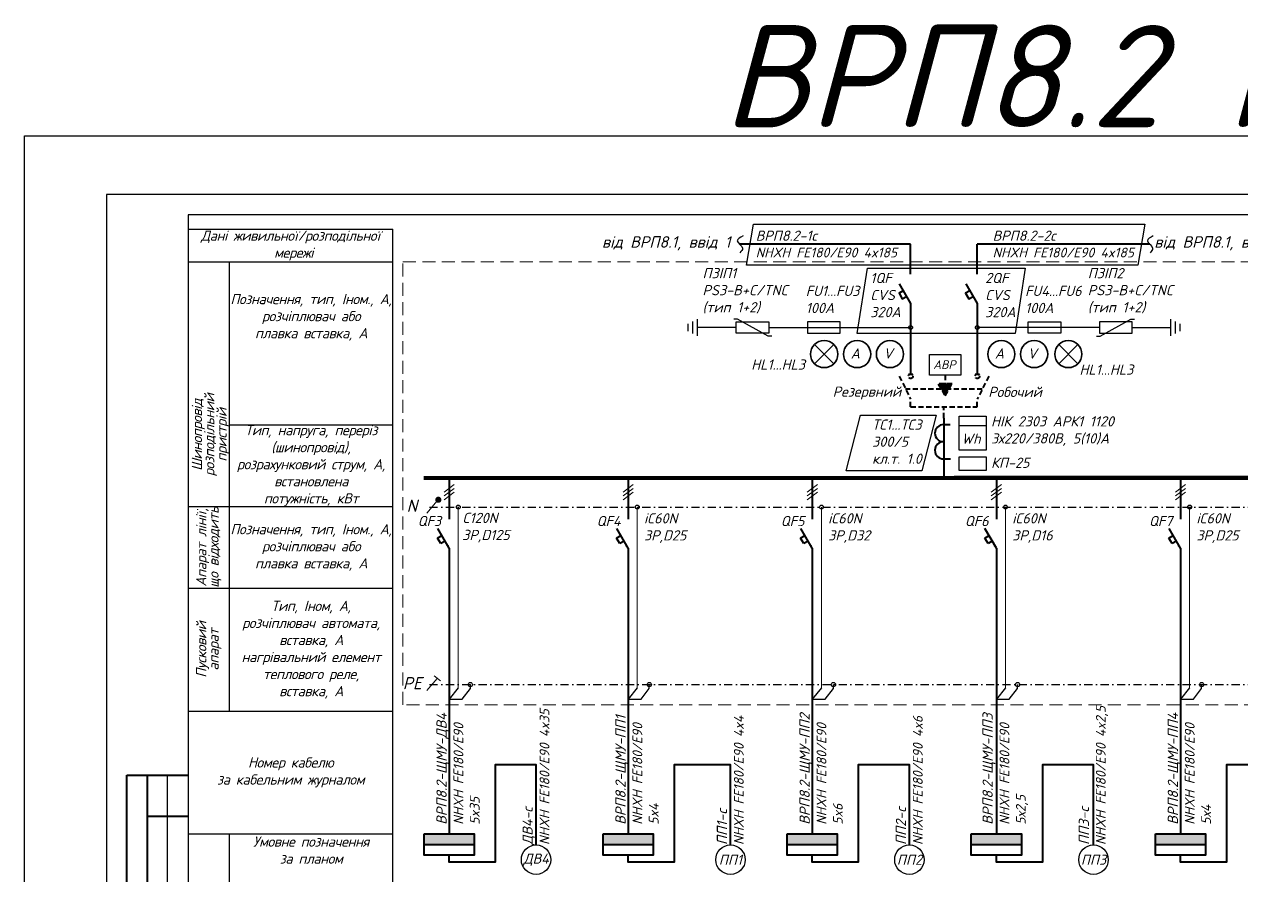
# Model space of a CAD drawing. Header units: millimetres. Extents: x -122434 to 1506205, y -201405 to 386015.
# Drawn here: x 963341 to 993094, y 167645 to 188459 of the extents above; entities that cross this region are included whole.
import ezdxf

# ---------------------------------------------------------------- set-up
doc = ezdxf.new("R2010")
doc.units = ezdxf.units.MM
doc.linetypes.add('DASHDOTX2', pattern=[2, 1, -0.5, 0, -0.5])
doc.linetypes.add('DASHED', pattern=[9.525, 6.35, -3.175])
for name, color, linetype in [('Cхема', 7, 'Continuous'), ('E_Зміни', 7, 'Continuous'), ('Схема', 7, 'Continuous')]:
    doc.layers.add(name, color=color, linetype=linetype)
doc.layers.add('Рамка внешняя', color=4, linetype='Continuous', lineweight=30, plot=False)
doc.styles.add('GOST 2.304', font='isocpeui.ttf')
doc.styles.add('ICO', font='isocpeui.ttf')
doc.styles.add('ГОСТ 2.304', font='isocpeui.ttf')

# ---------------------------------------------------------------- blocks, each defined once
blk = doc.blocks.new('2хА3')
at = {"lineweight": 40}
for p, q in [((-15.06, -202), (-15.06, -137)), ((-15.06, -137), (-0.06, -137)), ((-10.06, -137), (-10.06, -202)), ((-10.06, -147), (-0.06, -147))]:
    blk.add_line(p, q, dxfattribs=at)
at = {"lineweight": 25}
blk.add_line((-5.06, -202), (-5.06, -137), dxfattribs=at)
at = {"lineweight": 30, "ltscale": 100}
blk.add_lwpolyline([(0, -287), (815, -287), (815, 0), (0, 0)], close=True, dxfattribs=at)
at = {"layer": 'Рамка внешняя', "ltscale": 100}
blk.add_lwpolyline([(-20, -292), (820, -292), (820, 5), (-20, 5)], close=True, dxfattribs=at)

msp = doc.modelspace()

# ---------------------------------------------------------------- hatches: boundary and pattern name
at = {"lineweight": 40}
h = msp.add_hatch(color=256, dxfattribs=at)
h.dxf.hatch_style = 1
h.paths.add_polyline_path([(974337, 168670), (973112, 168670), (973112, 168406), (974337, 168406)])
h = msp.add_hatch(color=256, dxfattribs=at)
h.dxf.hatch_style = 1
h.paths.add_polyline_path([(978711, 168670), (977486, 168670), (977486, 168406), (978711, 168406)])
h = msp.add_hatch(color=256, dxfattribs=at)
h.dxf.hatch_style = 1
h.paths.add_polyline_path([(983211, 168670), (981986, 168670), (981986, 168406), (983211, 168406)])
h = msp.add_hatch(color=256, dxfattribs=at)
h.dxf.hatch_style = 1
h.paths.add_polyline_path([(987711, 168670), (986486, 168670), (986486, 168406), (987711, 168406)])
h = msp.add_hatch(color=256, dxfattribs=at)
h.dxf.hatch_style = 1
h.paths.add_polyline_path([(992211, 168670), (990986, 168670), (990986, 168406), (992211, 168406)])
at = {"layer": 'Схема', "linetype": 'DASHED', "lineweight": 40, "ltscale": 20}
h = msp.add_hatch(color=7, dxfattribs=at)
h.dxf.hatch_style = 1
h.paths.add_polyline_path([(986016, 179672), (985675, 179672), (985846, 179377)])

# ---------------------------------------------------------------- linework, layer by layer
at = {"color": 7, "ltscale": 200}
for p, q in [((967349, 183450), (972349, 183450)), ((972349, 161554), (972349, 183450)), ((967349, 182650), (972349, 182650)), ((967349, 182612), (967349, 160716)), ((968349, 182650), (968349, 176670)), ((968349, 178670), (972349, 178670)), ((967349, 176670), (972349, 176670)), ((968349, 176670), (968349, 174670)), ((967349, 174670), (972349, 174670)), ((968349, 174670), (968349, 171670)), ((967349, 171670), (972349, 171670)), ((967349, 168670), (972349, 168670)), ((968349, 168670), (968349, 161554))]:
    msp.add_line(p, q, dxfattribs=at)
at = {"lineweight": 40, "ltscale": 300}
for p, q in [((985003, 183088), (980821, 183088)), ((990847, 183088), (986632, 183088))]:
    msp.add_line(p, q, dxfattribs=at)
at = {"color": 7, "lineweight": 30, "ltscale": 300}
for p, q in [((980775, 181247), (980686, 181247)), ((981525, 180832), (980775, 181247)), ((989632, 180832), (990382, 181247)), ((990382, 181247), (990471, 181247)), ((980736, 181045), (979792, 181045)), ((981536, 181045), (985003, 181045)), ((989621, 181045), (986632, 181045)), ((990421, 181045), (991364, 181045)), ((981614, 180832), (981525, 180832)), ((989542, 180832), (989632, 180832)), ((986192, 178652), (986852, 178652))]:
    msp.add_line(p, q, dxfattribs=at)
at = {"color": 7, "lineweight": 40, "ltscale": 300}
for p, q in [((985808, 178673), (985972, 178673)), ((985808, 177833, 0), (985977, 177833, 0))]:
    msp.add_line(p, q, dxfattribs=at)
at = {"color": 0, "lineweight": 40, "ltscale": 200}
for p, q in [((973725, 177369), (973725, 176364)), ((978099, 177369), (978099, 176364)), ((982599, 177369), (982599, 176364)), ((987099, 177369), (987099, 176364)), ((991599, 177369), (991599, 176364)), ((973441, 175900), (973545, 175960)), ((973521, 175762), (973441, 175900)), ((973725, 175649), (973445, 176129)), ((977815, 175900), (977919, 175960)), ((977895, 175762), (977815, 175900)), ((978099, 175649), (977819, 176129)), ((982315, 175900), (982419, 175960)), ((982395, 175762), (982315, 175900)), ((982599, 175649), (982319, 176129)), ((986815, 175900), (986919, 175960)), ((986895, 175762), (986815, 175900)), ((987099, 175649), (986819, 176129)), ((991315, 175900), (991419, 175960)), ((991395, 175762), (991315, 175900)), ((991599, 175649), (991319, 176129)), ((973625, 175822), (973521, 175762)), ((977999, 175822), (977895, 175762)), ((982499, 175822), (982395, 175762)), ((986999, 175822), (986895, 175762)), ((991499, 175822), (991395, 175762))]:
    msp.add_line(p, q, dxfattribs=at)
at = {"color": 0, "lineweight": 13, "ltscale": 200}
for p, q in [((973600, 177021), (973849, 177206)), ((973600, 176928), (973849, 177113)), ((977975, 177021), (978223, 177206)), ((977975, 176928), (978223, 177113)), ((982475, 177021), (982723, 177206)), ((982475, 176928), (982723, 177113)), ((986975, 177021), (987223, 177206)), ((986975, 176928), (987223, 177113)), ((991475, 177021), (991723, 177206)), ((991475, 176928), (991723, 177113)), ((973600, 176835), (973849, 177020)), ((977975, 176835), (978223, 177020)), ((982475, 176835), (982723, 177020)), ((986975, 176835), (987223, 177020)), ((991475, 176835), (991723, 177020))]:
    msp.add_line(p, q, dxfattribs=at)
at = {"color": 0, "linetype": 'DASHDOTX2', "ltscale": 200}
for p, q in [((973243, 176657), (1047845, 176657)), ((973243, 172318), (1047845, 172318))]:
    msp.add_line(p, q, dxfattribs=at)
at = {"color": 0, "lineweight": 9, "ltscale": 200}
for p, q in [((973948, 175231), (973948, 176657)), ((978323, 175231), (978323, 176657)), ((982823, 175231), (982823, 176657)), ((987323, 175231), (987323, 176657)), ((991823, 175231), (991823, 176657)), ((973948, 172238), (973948, 175231)), ((978323, 172238), (978323, 175231)), ((982823, 172238), (982823, 175231)), ((987323, 172238), (987323, 175231)), ((991823, 172238), (991823, 175231))]:
    msp.add_line(p, q, dxfattribs=at)
at = {"lineweight": 40, "ltscale": 200}
for p, q in [((973725, 175649), (973725, 175231)), ((978099, 175649), (978099, 175231)), ((982599, 175649), (982599, 175231)), ((987099, 175649), (987099, 175231)), ((991599, 175649), (991599, 175231)), ((973725, 175231), (973725, 172839)), ((978099, 175231), (978099, 172839)), ((982599, 175231), (982599, 172839)), ((987099, 175231), (987099, 172839)), ((991599, 175231), (991599, 172839)), ((973725, 172839), (973725, 168670)), ((978099, 172839), (978099, 168670)), ((982599, 172839), (982599, 168670)), ((987099, 172839), (987099, 168670)), ((991599, 172839), (991599, 168670)), ((973112, 168406), (974337, 168406)), ((977486, 168406), (978711, 168406)), ((981986, 168406), (983211, 168406)), ((986486, 168406), (987711, 168406)), ((990986, 168406), (992211, 168406))]:
    msp.add_line(p, q, dxfattribs=at)
at = {"color": 0, "ltscale": 200}
for p, q in [((974242, 172218), (974242, 172318)), ((978616, 172218), (978616, 172318)), ((983116, 172218), (983116, 172318)), ((987616, 172218), (987616, 172318)), ((992116, 172218), (992116, 172318)), ((973948, 172238), (973725, 171958)), ((974040, 171958), (974242, 172218)), ((978323, 172238), (978099, 171958)), ((978414, 171958), (978616, 172218)), ((982823, 172238), (982599, 171958)), ((982914, 171958), (983116, 172218)), ((987323, 172238), (987099, 171958)), ((987414, 171958), (987616, 172218)), ((991823, 172238), (991599, 171958)), ((991914, 171958), (992116, 172218)), ((973716, 171958), (974040, 171958)), ((978090, 171958), (978414, 171958)), ((982590, 171958), (982914, 171958)), ((987090, 171958), (987414, 171958)), ((991590, 171958), (991914, 171958))]:
    msp.add_line(p, q, dxfattribs=at)
at = {"color": 3}
msp.add_lwpolyline([(963341, 185736), (1050899, 185736), (1050899, 152711), (963341, 152711)], close=True, dxfattribs=at)
at = {"lineweight": 40, "ltscale": 300}
for points in [[(985003, 182347), (985003, 183088)], [(986632, 182347), (986632, 183088)], [(984723, 182111), (985003, 181631)], [(986352, 182111), (986632, 181631)], [(984822, 181942), (984720, 181883), (984800, 181745), (984902, 181805)], [(986451, 181942), (986348, 181883), (986428, 181745), (986531, 181805)], [(985003, 181631), (985003, 179909)], [(986632, 181631), (986632, 179909)], [(985818, 178834), (985818, 177369)]]:
    msp.add_lwpolyline(points, dxfattribs=at)
at = {"linetype": 'DASHED', "lineweight": 18, "ltscale": 50}
msp.add_lwpolyline([(972596, 182650), (1048721, 182650), (1048721, 171820), (972596, 171820)], close=True, dxfattribs=at)
at = {"color": 7, "lineweight": 30, "ltscale": 100}
for points in [[(979792, 180842), (979792, 181249)], [(991364, 180842), (991364, 181249)], [(979566, 180957), (979566, 181134)], [(979679, 180899), (979679, 181191)], [(991477, 180899), (991477, 181191)], [(991591, 180957), (991591, 181134)]]:
    msp.add_lwpolyline(points, dxfattribs=at)
for points in [[(980736, 180908), (980736, 181182), (981536, 181182), (981536, 180908)], [(983279, 180908), (983279, 181182), (982479, 181182), (982479, 180908)], [(987878, 180908), (987878, 181182), (988677, 181182), (988677, 180908)], [(990421, 180908), (990421, 181182), (989621, 181182), (989621, 180908)], [(986192, 178881), (986852, 178881), (986852, 178047), (986192, 178047)], [(986192, 177881), (986852, 177881), (986852, 177554), (986192, 177554)]]:
    msp.add_lwpolyline(points, close=True, dxfattribs=at)
at = {"color": 0, "ltscale": 50}
msp.add_lwpolyline([(985461, 180388), (986233, 180388), (986233, 179885), (985461, 179885)], close=True, dxfattribs=at)
at = {"color": 0, "lineweight": 40, "ltscale": 50, "const_width": 100}
msp.add_lwpolyline([(973098, 177369), (1048392, 177376)], dxfattribs=at)
at = {"lineweight": 20, "ltscale": 50}
for points in [[(973435, 176807), (973178, 176508)], [(973435, 172469), (973178, 172169)], [(973431, 172472), (973512, 172409), (973357, 172530)]]:
    msp.add_lwpolyline(points, dxfattribs=at)
at = {"lineweight": 9, "ltscale": 50, "const_width": 75}
msp.add_lwpolyline([(973423, 176835, 1), (973498, 176835, 1)], format="xyb", close=True, dxfattribs=at)
at = {"lineweight": 40, "ltscale": 200}
for points in [[(975849, 168395), (975849, 170351), (974849, 170351), (974849, 167978), (973725, 167978), (973725, 168143)], [(980602, 168395), (980602, 170351), (979223, 170351), (979223, 167978), (978099, 167978), (978099, 168143)], [(984973, 168395), (984973, 170351), (983723, 170351), (983723, 167978), (982599, 167978), (982599, 168143)], [(989473, 168395), (989473, 170351), (988223, 170351), (988223, 167978), (987099, 167978), (987099, 168143)], [(993973, 168395), (993973, 170351), (992723, 170351), (992723, 167978), (991599, 167978), (991599, 168143)]]:
    msp.add_lwpolyline(points, dxfattribs=at)
at = {"color": 7, "lineweight": 40, "ltscale": 50}
for points in [[(973112, 168670), (974337, 168670), (974337, 168143), (973112, 168143)], [(977486, 168670), (978711, 168670), (978711, 168143), (977486, 168143)], [(981986, 168670), (983211, 168670), (983211, 168143), (981986, 168143)], [(986486, 168670), (987711, 168670), (987711, 168143), (986486, 168143)], [(990986, 168670), (992211, 168670), (992211, 168143), (990986, 168143)]]:
    msp.add_lwpolyline(points, close=True, dxfattribs=at)
at = {"color": 0, "lineweight": 30}
for centre in [(985003, 181045, 0), (986632, 181045, 0)]:
    msp.add_circle(centre, 46.3, dxfattribs=at)
at = {"color": 0}
for centre, radius in [((973948, 176657), 46.3), ((978323, 176657), 46.3), ((982823, 176657), 46.3), ((987323, 176657), 46.3), ((991823, 176657), 46.3), ((974242, 172318), 51.8), ((978616, 172318), 51.8), ((983116, 172318), 51.8), ((987616, 172318), 51.8), ((992116, 172318), 51.8)]:
    msp.add_circle(centre, radius, dxfattribs=at)
for centre in [(975849, 168035), (980599, 168035), (984973, 168035), (989473, 168035)]:
    msp.add_circle(centre, 360)
at = {"color": 7, "lineweight": 40}
for centre in [(985808, 178463, 0), (985808, 178044, 0)]:
    msp.add_arc(centre, 211, 90, 270, dxfattribs=at)
at = {"color": 7}
for points in [[(980911, 183286, 0), (980767, 183164, 0), (980895, 182983, 0), (980831, 182876, 0)], [(990934, 183286, 0), (990790, 183164, 0), (990918, 182983, 0), (990854, 182876, 0)]]:
    msp.add_spline(points, degree=3, dxfattribs=at)
at = {"color": 0, "lineweight": 40}
for p in [(973688, 175710), (978062, 175710), (982562, 175710), (987062, 175710), (991562, 175710)]:
    msp.add_point(p, dxfattribs=at)
at = {"layer": 'Cхема', "lineweight": 35}
for p, q in [((983124, 180162), (982655, 180631)), ((982655, 180162), (983124, 180631)), ((989091, 180162), (988622, 180631)), ((988622, 180162), (989091, 180631))]:
    msp.add_line(p, q, dxfattribs=at)
for centre in [(982890, 180397, 0), (983696, 180397, 0), (984498, 180397, 0), (987220, 180397, 0), (988022, 180397, 0), (988857, 180397, 0)]:
    msp.add_circle(centre, 332, dxfattribs=at)
at = {"layer": 'E_Зміни', "color": 1}
for points in [[(981160, 183570), (990724, 183570), (990556, 182568), (980992, 182568)], [(983945, 182500), (987805, 182500), (987555, 180898), (983695, 180898)], [(983775, 178901), (985625, 178901), (985275, 177540), (983425, 177540)]]:
    msp.add_lwpolyline(points, close=True, dxfattribs=at)
at = {"layer": 'Схема', "color": 7, "linetype": 'DASHED', "lineweight": 40, "ltscale": 20}
for p, q in [((984724, 179854), (985003, 179294)), ((984948, 179909), (985059, 179909)), ((985846, 179885), (985846, 179672)), ((986577, 179909), (986688, 179909)), ((986912, 179854), (986632, 179294)), ((985752, 179540), (984881, 179540)), ((986755, 179540), (985940, 179540)), ((985003, 179105), (985003, 179294)), ((986632, 179105), (986632, 179294)), ((985003, 179105), (986632, 179105)), ((985818, 178834), (985818, 179105))]:
    msp.add_line(p, q, dxfattribs=at)
msp.add_lwpolyline([(985846, 179377), (986016, 179672), (985675, 179672)], close=True, dxfattribs=at)
for centre in [(985003, 179854), (986632, 179854)]:
    msp.add_circle(centre, 55.4, dxfattribs=at)

# ---------------------------------------------------------------- block references
at = {"lineweight": 40, "xscale": 100, "yscale": 100, "zscale": 100}
msp.add_blockref('2хА3', (967349, 183802), dxfattribs=at)

# ---------------------------------------------------------------- texts
at = {"color": 3, "lineweight": 40, "style": 'GOST 2.304'}
msp.add_text('ВРП8.2 ПОЖАРКА', height=2500, dxfattribs=at).set_placement((980413, 185942))
at = {"color": 0, "lineweight": 40}
for s, height, style, p in [('від ВРП8.1, ввід 1', 281.25, 'ГОСТ 2.304', (977459, 182998, 0)), ('від ВРП8.1, ввід 2', 281.25, 'ГОСТ 2.304', (990958, 182998, 0)), ('QF3', 250, 'GOST 2.304', (972954, 176190)), ('QF4', 250, 'GOST 2.304', (977328, 176190)), ('QF5', 250, 'GOST 2.304', (981828, 176190)), ('QF6', 250, 'GOST 2.304', (986328, 176190)), ('QF7', 250, 'GOST 2.304', (990828, 176190))]:
    msp.add_text(s, height=height, dxfattribs=dict(at, style=style)).set_placement(p)
at = {"color": 7, "lineweight": 40, "style": 'ГОСТ 2.304'}
for s, p in [('А', (983537, 180287, 0)), ('V', (984339, 180287, 0)), ('А', (987061, 180287, 0)), ('V', (987863, 180287, 0)), ('HL1...HL3', (981108, 180016, 0)), ('HL1...HL3', (989131, 179892, 0)), ('Wh', (986250, 178205, 0))]:
    msp.add_text(s, height=250, dxfattribs=at).set_placement(p)
at = {"color": 0, "lineweight": 9, "style": 'ICO'}
for s, p in [('N', (972685, 176539)), ('PE', (972592, 172201))]:
    msp.add_text(s, height=300, dxfattribs=at).set_placement(p)
at = {"color": 7, "linetype": 'Continuous', "char_height": 250, "style": 'ГОСТ 2.304'}
for s, insert, width, attachment_point in [('{\\T0.95;Дані живильної/розподільної\\P мережі}', (969849, 183050), 5000, 5), ('{\\C256;ВРП8.2-1с\\H0.95833x;\\PNHXH FE180/E90 4x185}', (981217, 183088, 0), 5211.93, 4), ('{\\C256;ВРП8.2-2с\\H0.95833x;\\PNHXH FE180/E90 4x185}', (987007, 183088), 5211.93, 4), ('{\\C256;ПЗІП1\\PPS3-B+C/TNC\\P(тип 1+2)}', (979916, 181947, 0), 4000, 4), ('{\\C256;1QF\\PCVS\\P320А}', (984016, 181840, 0), 4000, 4), ('{\\C256;2QF\\PCVS\\P320А}', (986824, 181840, 0), 4000, 4), ('{\\C256;ПЗІП2\\PPS3-B+C/TNC\\P(тип 1+2)}', (989332, 181947, 0), 4000, 4), ('{\\T0.95;Позначення, тип, Iном., А, розчіплювач або \\Pплавка вставка, А}', (970349, 181296), 4000, 5), ('{\\C256;FU1...FU3\\P100А }', (982440, 181733, 0), 1387.26, 4), ('{\\C256;FU4...FU6\\P100А }', (987801, 181733, 0), 1387.26, 4), ('{\\T0.95;Тип, напруга, переріз (шинопровід), розрахунковий струм, А, встановлена \\Pпотужність, кВт}', (970349, 177670), 4000, 5), ('{\\C256;iС60N\\P3P,D25}', (978486, 176144, 0), 1279.51, 4), ('{\\C256;iС60N\\P3P,D32}', (982986, 176144, 0), 1279.51, 4), ('{\\C256;iС60N\\P3P,D16}', (987486, 176144, 0), 1279.51, 4), ('{\\C256;iС60N\\P3P,D25}', (991986, 176144, 0), 1279.51, 4), ('{\\T0.95;Позначення, тип, Iном., А, розчіплювач або \\Pплавка вставка, А}', (970349, 175670), 4000, 5), ('{\\T0.95;Тип, Iном, А,\\Pрозчіплювач автомата,\\Pвставка, А\\Pнагрівальний елемент теплового реле,\\Pвставка, А}', (970349, 173170), 4000, 5), ('{\\T0.95;Номер кабелю \\Pза кабельним журналом}', (969849, 170170), 5000, 5), ('{\\T0.95;Умовне позначення \\Pза планом}', (970349, 168270), 4000, 5)]:
    msp.add_mtext(s, dxfattribs=dict(at, insert=insert, width=width, attachment_point=attachment_point))
at = {"color": 7, "linetype": 'Continuous', "char_height": 250, "attachment_point": 5, "rotation": 90, "line_spacing_factor": 0.72, "style": 'ГОСТ 2.304'}
for s, insert, width in [('{\\T0.95;Шинопровід\\Pрозподільний \\Pпристрій}', (967894, 178420), 3500), ('{\\T0.95;Апарат лінії, що відходить}', (967849, 175670), 2000), ('{\\T0.95;Пусковий \\Pапарат}', (967849, 173170), 3000)]:
    msp.add_mtext(s, dxfattribs=dict(at, insert=insert, width=width))
at = {"lineweight": 15, "char_height": 250, "width": 1265.99, "attachment_point": 1, "style": 'ГОСТ 2.304'}
for s, insert in [('{\\C7;Резервний}', (983098, 179604, 0)), ('{\\C7;Робочий}', (986900, 179597, 0))]:
    msp.add_mtext(s, dxfattribs=dict(at, insert=insert))
at = {"ltscale": 100, "char_height": 250, "attachment_point": 1}
for s, width, insert, style in [('НІК 2303 АРК1 1120\\P3х220/380В, 5(10)А', 3430.03, (986967, 178877), 'GOST 2.304'), ('ТС1...ТС3\\P300/5 \\Pкл.т. 1.0', 1652.14, (984061, 178797, 0), 'ГОСТ 2.304'), ('КП-25', 1652.14, (986970, 177865, 0), 'ГОСТ 2.304')]:
    msp.add_mtext_dynamic_manual_height_columns(s, width=width, gutter_width=1250, heights=[0], dxfattribs=dict(at, insert=insert, style=style))
at = {"color": 7, "linetype": 'Continuous', "insert": (974044, 176154, 0), "char_height": 250, "attachment_point": 4, "style": 'ГОСТ 2.304'}
msp.add_mtext('{\\C256;C120N\\P3P,D125}', dxfattribs=at)
at = {"color": 7, "linetype": 'Continuous', "char_height": 250, "width": 4000, "attachment_point": 4, "rotation": 90, "style": 'ГОСТ 2.304'}
for s, insert in [('{\\C256;ДВ4-с\\P\\H0.95833x;NHXH FE180/E90 4x35}', (975846, 168395)), ('{\\C256;ПП3-c \\P\\H0.95833x;NHXH FE180/E90 4x2,5}', (989470, 168395)), ('{\\C256;ВРП8.2-ЩМУ-ДВ4\\P\\pt1000;\\H0.95833x;NHXH FE180/E90\\P\\ptz;5x35}', (973942, 168890)), ('{\\C256;ВРП8.2-ЩМУ-ПП1\\P\\H0.95833x;NHXH FE180/E90\\P5x4}', (978316, 168890)), ('{\\C256;ПП1-c\\P\\H0.95833x;NHXH FE180/E90 4x4}', (980596, 168395)), ('{\\C256;ВРП8.2-ЩМУ-ПП2\\P\\H0.95833x;NHXH FE180/E90\\P5x6}', (982816, 168890)), ('{\\C256;ПП2-c \\P\\H0.95833x;NHXH FE180/E90 4x6}', (984970, 168395)), ('{\\C256;ВРП8.2-ЩМУ-ПП3\\P\\H0.95833x;NHXH FE180/E90\\P5х2,5}', (987316, 168890)), ('{\\C256;ВРП8.2-ЩМУ-ПП4\\P\\H0.95833x;NHXH FE180/E90\\P5х4}', (991816, 168890))]:
    msp.add_mtext(s, dxfattribs=dict(at, insert=insert))
at = {"linetype": 'Continuous', "lineweight": 25, "char_height": 250, "width": 1500, "attachment_point": 5, "line_spacing_factor": 0.84, "style": 'GOST 2.304'}
for s, insert in [('{\\C7;ДВ4}', (975849, 168035)), ('{\\C7;ПП1}', (980599, 168035)), ('{\\C7;ПП2}', (984973, 168035)), ('{\\C7;ПП3}', (989473, 168035))]:
    msp.add_mtext(s, dxfattribs=dict(at, insert=insert))
at = {"layer": 'Схема', "color": 7, "linetype": 'DASHED', "lineweight": 40, "ltscale": 20, "style": 'ГОСТ 2.304'}
msp.add_text('АВР', height=213.8, dxfattribs=at).set_placement((985555, 180032))

doc.saveas('drawing.dxf')
